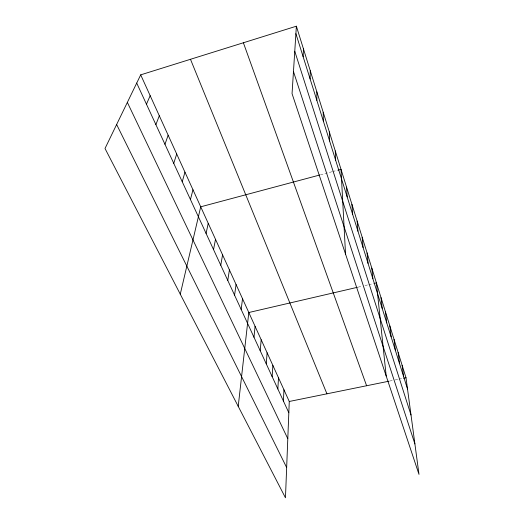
<?xml version="1.0" encoding="UTF-8"?>
<svg xmlns="http://www.w3.org/2000/svg" width="524" height="524" viewBox="0 0 524 524"><rect width="100%" height="100%" fill="white"/><g stroke="black" fill="none" stroke-linecap="round" stroke-linejoin="round"><path stroke-width="0.39" stroke-dasharray="2.62 1.97" d="M320.465 174.813L331.856 171.767M332.622 171.564L337.194 170.339M358.128 287.139L361.914 286.261M364.966 285.554L368.025 284.84M368.785 284.663L373.37 283.602M389.679 381.053L392.771 380.424M395.103 379.952L398.22 379.317M398.993 379.16L402.884 378.367"/><path stroke-width="0.79" d="M310.123 78.967L310.267 70.753M140.694 74.853L289.268 401.476L285.462 497.8L105.01 148.495L140.694 74.853L296.374 26.2L406.002 377.739L418.99 474.384L292.051 93.658L296.374 26.2M303.141 56.736L303.448 48.883M283.412 401.03L283.949 389.791M277.851 388.985L278.493 377.791M272.139 376.599L272.88 365.457M266.264 363.859L267.116 352.783M260.212 350.752L261.181 339.742M253.989 337.26L255.083 326.328M238.217 406.355L248.802 312.52L357.368 287.316M241.171 309.474L242.527 298.726M234.569 295.176L236.069 284.525M227.77 280.438L229.42 269.906M220.768 265.255L222.569 254.847M213.537 249.594L215.508 239.324M206.083 233.435L208.225 223.322M180.269 294.187L200.718 206.81L319.712 175.016M190.441 199.533L192.97 189.773M182.234 181.736L184.965 172.18M173.745 163.344L176.699 154.004M164.962 144.31L168.152 135.218M155.877 124.614L159.309 115.784M146.465 104.21L150.165 95.676M337.954 170.136L341.006 169.324L345.545 254.107M374.129 283.425L376.422 282.894L386.201 376.029M289.268 401.476L388.906 381.21M403.663 378.21L406.002 377.739M116.636 124.496L286.654 467.539M127.352 102.383L287.794 438.706M136.712 83.074L288.822 412.748M190.481 59.297L326.924 393.812M243.385 42.758L366.604 385.749M293.466 71.526L414.897 443.926M294.77 51.26L411.006 414.982M295.896 33.667L407.515 389.005M402.131 365.32L403.598 376.533M398.148 352.554L399.57 363.702M394.048 339.421L395.417 350.504M389.836 325.902L391.153 336.906M385.494 311.99L386.751 322.908M381.027 297.658L382.219 308.479M371.817 268.124L372.872 278.716M367.075 252.909L368.051 263.369M362.182 237.221L363.08 247.544M357.139 221.049L357.944 231.208M351.931 204.353L352.652 214.342M346.554 187.12L347.176 196.919M335.268 150.925L335.668 160.285M329.341 131.91L329.616 141.015M323.203 112.228L323.347 121.064M316.85 91.857L316.856 100.392"/></g></svg>
